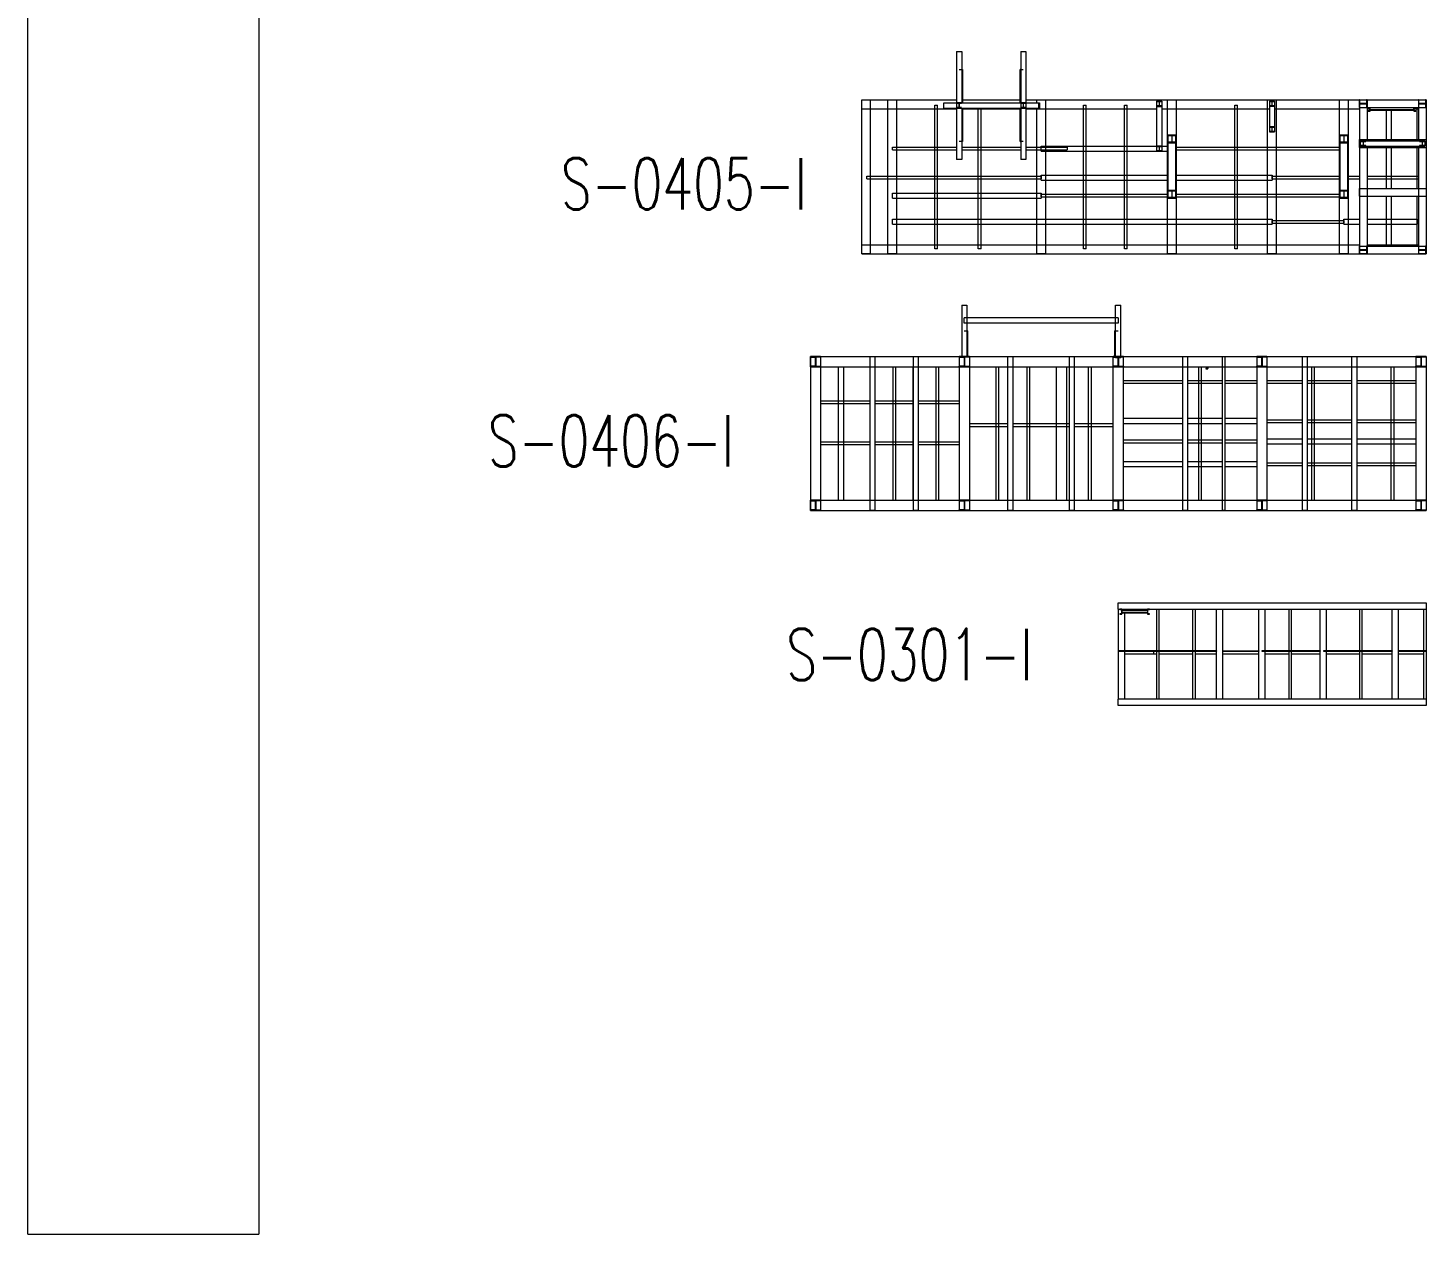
# Model space of a CAD drawing. Header units: inches. Extents: x -430764 to 256483, y 7374 to 217374.
# Drawn here: x -271845 to -244595, y 86228 to 109729 of the extents above; entities that cross this region are included whole.
import ezdxf
from ezdxf.enums import TextEntityAlignment as Align

# ---------------------------------------------------------------- set-up
doc = ezdxf.new("R2010")
doc.units = ezdxf.units.IN
doc.header["$MEASUREMENT"] = 0
doc.layers.add('CABLETRAYLAYOUT-EMBED 2_DWG$0$DwgTemplate', color=7, linetype='Continuous', lineweight=9)
doc.layers.add('Labels', color=7, linetype='Continuous', lineweight=5)
doc.styles.add('HZTXT', font='simplexs.shx', dxfattribs={"width": 0.7, "bigfont": 'hztxt.shx'})

msp = doc.modelspace()

# ---------------------------------------------------------------- linework, layer by layer
at = {"layer": 'CABLETRAYLAYOUT-EMBED 2_DWG$0$DwgTemplate', "color": 252, "linetype": 'Continuous'}
for p, q in [((-267344.8593, 127235.042), (-267344.8593, 86228.26392)), ((-271844.8593, 86228.26392), (-271844.8593, 120232.66234)), ((-253744.8593, 109269.47561), (-253744.8593, 107169.47561)), ((-253744.8593, 109269.47561), (-253644.8593, 109269.47561)), ((-253644.8593, 109269.47561), (-253644.8593, 108269.47561)), ((-252494.8593, 109269.47561), (-252394.8593, 109269.47561)), ((-252494.8593, 109269.47561), (-252494.8593, 107169.47561)), ((-252394.8593, 109269.47561), (-252394.8593, 107169.47561)), ((-253694.8593, 108919.47561), (-253631.8593, 108919.47561)), ((-253631.8593, 108923.02484), (-253644.8593, 108923.02484)), ((-253631.8593, 108919.47561), (-253631.8593, 108923.02484)), ((-253631.8593, 108919.47561), (-253631.8593, 108269.47561)), ((-252494.8593, 108922.94844), (-252507.8593, 108922.94844)), ((-252507.8593, 108922.94844), (-252507.8593, 108919.47561)), ((-252507.8593, 108919.47561), (-252444.8593, 108919.47561)), ((-252507.8593, 108269.47561), (-252507.8593, 108919.47561)), ((-255594.8593, 108328.26392), (-253744.8593, 108328.26392)), ((-255594.8593, 108153.26392), (-255594.8593, 108328.26392)), ((-255594.8593, 108328.26392), (-255419.8593, 108328.26392)), ((-255594.8593, 105328.26392), (-255594.8593, 108328.26392)), ((-255419.8593, 105328.26392), (-255419.8593, 108328.26392)), ((-255082.3593, 105328.26392), (-255082.3593, 108328.26392)), ((-255082.3593, 108328.26392), (-254907.3593, 108328.26392)), ((-254907.3593, 105328.26392), (-254907.3593, 108328.26392)), ((-254171.3593, 105428.26392), (-254171.3593, 108228.26392)), ((-254171.3593, 108228.26392), (-254118.3593, 108228.26392)), ((-254118.3593, 105428.26392), (-254118.3593, 108228.26392)), ((-253994.8593, 108169.47561), (-253994.8593, 108269.47561)), ((-253994.8593, 108269.47561), (-253744.8593, 108269.47561)), ((-253647.80724, 108269.47561), (-253744.8593, 108269.47561)), ((-253744.8593, 108269.47561), (-253744.8593, 108261.47561)), ((-253744.8593, 108261.47561), (-253697.8593, 108261.47561)), ((-253697.8593, 108261.47561), (-253697.8593, 108177.47561)), ((-253691.8593, 108261.47561), (-253647.80724, 108261.47561)), ((-253691.8593, 108177.47561), (-253691.8593, 108261.47561)), ((-253647.80724, 108269.47561), (-252494.8593, 108269.47561)), ((-253631.8593, 108328.26392), (-252507.8593, 108328.26392)), ((-252494.8593, 108269.47561), (-252494.8593, 108261.47561)), ((-252394.8593, 108269.47561), (-252494.8593, 108269.47561)), ((-252494.8593, 108261.47561), (-252447.8593, 108261.47561)), ((-252447.8593, 108261.47561), (-252447.8593, 108177.47561)), ((-252441.8593, 108261.47561), (-252394.8593, 108261.47561)), ((-252441.8593, 108177.47561), (-252441.8593, 108261.47561)), ((-252394.8593, 108328.26392), (-245894.8593, 108328.26392)), ((-252394.8593, 108261.47561), (-252394.8593, 108269.47561)), ((-252394.8593, 108269.47561), (-252144.8593, 108269.47561)), ((-252182.3593, 108269.47561), (-252182.3593, 108328.26392)), ((-252182.3593, 108328.26392), (-252007.3593, 108328.26392)), ((-252144.8593, 108269.47561), (-252144.8593, 108169.47561)), ((-252143.82313, 108269.47561), (-252144.8593, 108269.47561)), ((-252143.82313, 108269.47561), (-252128.85616, 108269.47561)), ((-252143.82313, 108222.47561), (-252143.82313, 108269.47561)), ((-252128.85616, 108222.47561), (-252143.82313, 108222.47561)), ((-252143.82313, 108216.47561), (-252128.85616, 108216.47561)), ((-252143.82313, 108169.47561), (-252143.82313, 108216.47561)), ((-252128.85616, 108269.47561), (-252128.85616, 108222.47561)), ((-252127.81999, 108269.47561), (-252128.85616, 108269.47561)), ((-252128.85616, 108216.47561), (-252128.85616, 108169.47561)), ((-252127.81999, 108169.47561), (-252127.81999, 108269.47561)), ((-252007.3593, 105328.26392), (-252007.3593, 108328.26392)), ((-251271.3593, 105428.26392), (-251271.3593, 108228.26392)), ((-251271.3593, 108228.26392), (-251218.3593, 108228.26392)), ((-251218.3593, 105428.26392), (-251218.3593, 108228.26392)), ((-250471.3593, 105428.26392), (-250471.3593, 108228.26392)), ((-250471.3593, 108228.26392), (-250418.3593, 108228.26392)), ((-250418.3593, 105428.26392), (-250418.3593, 108228.26392)), ((-249846.4213, 108306.09592), (-249846.4213, 107326.70192)), ((-249846.4213, 108306.09592), (-249743.2973, 108306.09592)), ((-249846.4213, 108306.09592), (-249846.4213, 108297.33292)), ((-249743.2973, 108306.09592), (-249846.4213, 108306.09592)), ((-249846.4213, 108297.33292), (-249798.4153, 108297.33292)), ((-249846.4213, 108209.19492), (-249846.4213, 108200.43192)), ((-249798.4153, 108209.19492), (-249846.4213, 108209.19492)), ((-249846.4213, 108200.43192), (-249743.2973, 108200.43192)), ((-249798.4153, 108297.33292), (-249798.4153, 108209.19492)), ((-249791.3033, 108297.33292), (-249743.2973, 108297.33292)), ((-249791.3033, 108209.19492), (-249791.3033, 108297.33292)), ((-249743.2973, 108209.19492), (-249791.3033, 108209.19492)), ((-249743.2973, 108306.09592), (-249743.2973, 107326.70192)), ((-249743.2973, 108297.33292), (-249743.2973, 108306.09592)), ((-249743.2973, 108200.43192), (-249743.2973, 108209.19492)), ((-249632.3593, 108328.26392), (-249457.3593, 108328.26392)), ((-249632.3593, 105328.26392), (-249632.3593, 108328.26392)), ((-249457.3593, 105328.26392), (-249457.3593, 108328.26392)), ((-248321.3593, 105428.26392), (-248321.3593, 108228.26392)), ((-248321.3593, 108228.26392), (-248268.3593, 108228.26392)), ((-248268.3593, 105428.26392), (-248268.3593, 108228.26392)), ((-247682.3593, 105328.26392), (-247682.3593, 108328.26392)), ((-247682.3593, 108328.26392), (-247507.3593, 108328.26392)), ((-247648.50421, 108303.26392), (-247548.50421, 108303.26392)), ((-247648.50421, 108303.26392), (-247648.50421, 107703.26392)), ((-247548.50421, 108303.26392), (-247648.50421, 108303.26392)), ((-247648.50421, 108303.26392), (-247648.50421, 108295.26392)), ((-247648.50421, 108295.26392), (-247601.50421, 108295.26392)), ((-247648.50421, 108211.26392), (-247648.50421, 108203.26392)), ((-247601.50421, 108211.26392), (-247648.50421, 108211.26392)), ((-247648.50421, 108203.26392), (-247548.50421, 108203.26392)), ((-247601.50421, 108295.26392), (-247601.50421, 108211.26392)), ((-247595.50421, 108295.26392), (-247548.50421, 108295.26392)), ((-247595.50421, 108211.26392), (-247595.50421, 108295.26392)), ((-247548.50421, 108211.26392), (-247595.50421, 108211.26392)), ((-247548.50421, 108303.26392), (-247548.50421, 107703.26392)), ((-247548.50421, 108295.26392), (-247548.50421, 108303.26392)), ((-247548.50421, 108203.26392), (-247548.50421, 108211.26392)), ((-247507.3593, 105328.26392), (-247507.3593, 108328.26392)), ((-246282.3593, 108328.26392), (-246107.3593, 108328.26392)), ((-246282.3593, 105328.26392), (-246282.3593, 108328.26392)), ((-246107.3593, 105328.26392), (-246107.3593, 108328.26392)), ((-245894.8593, 108328.26392), (-245894.8593, 108178.26392)), ((-245884.8593, 108328.26392), (-245894.8593, 108328.26392)), ((-245894.8593, 108178.26392), (-245894.8593, 108328.26392)), ((-245894.8593, 108328.26392), (-244594.8593, 108328.26392)), ((-245894.8593, 108328.26392), (-245744.8593, 108328.26392)), ((-245894.8593, 108328.26392), (-245894.8593, 105328.26392)), ((-245884.8593, 108256.76392), (-245884.8593, 108328.26392)), ((-245754.8593, 108256.76392), (-245884.8593, 108256.76392)), ((-245884.8593, 108249.76392), (-245754.8593, 108249.76392)), ((-245884.8593, 108178.26392), (-245884.8593, 108249.76392)), ((-245754.8593, 108328.26392), (-245754.8593, 108256.76392)), ((-245744.8593, 108328.26392), (-245754.8593, 108328.26392)), ((-245754.8593, 108249.76392), (-245754.8593, 108178.26392)), ((-245744.8593, 108178.26392), (-245744.8593, 108328.26392)), ((-245744.8593, 108328.26392), (-245744.8593, 107529.06392)), ((-244744.8593, 108328.26392), (-244744.8593, 108178.26392)), ((-244734.8593, 108328.26392), (-244744.8593, 108328.26392)), ((-244744.8593, 108328.26392), (-244744.8593, 107529.06392)), ((-244744.8593, 108328.26392), (-244594.8593, 108328.26392)), ((-244734.8593, 108256.76392), (-244734.8593, 108328.26392)), ((-244604.8593, 108256.76392), (-244734.8593, 108256.76392)), ((-244734.8593, 108249.76392), (-244604.8593, 108249.76392)), ((-244734.8593, 108178.26392), (-244734.8593, 108249.76392)), ((-244594.8593, 108328.26392), (-244604.8593, 108328.26392)), ((-244604.8593, 108328.26392), (-244604.8593, 108256.76392)), ((-244604.8593, 108249.76392), (-244604.8593, 108178.26392)), ((-244594.8593, 108178.26392), (-244594.8593, 108328.26392)), ((-244594.8593, 108328.26392), (-244594.8593, 105328.26392)), ((-244594.8593, 108328.26392), (-244594.8593, 108178.26392)), ((-255594.8593, 108153.26392), (-253744.8593, 108153.26392)), ((-253994.8593, 108169.47561), (-253744.8593, 108169.47561)), ((-253697.8593, 108177.47561), (-253744.8593, 108177.47561)), ((-253744.8593, 108177.47561), (-253744.8593, 108169.47561)), ((-253744.8593, 108169.47561), (-253647.80724, 108169.47561)), ((-253647.80724, 108177.47561), (-253691.8593, 108177.47561)), ((-253647.80724, 108169.47561), (-252494.8593, 108169.47561)), ((-253644.8593, 108169.47561), (-253644.8593, 107169.47561)), ((-253631.8593, 108169.47561), (-253631.8593, 107519.47561)), ((-253631.8593, 108153.26392), (-252507.8593, 108153.26392)), ((-253321.3593, 105428.26392), (-253321.3593, 108169.47561)), ((-253268.3593, 105428.26392), (-253268.3593, 108169.47561)), ((-252507.8593, 107519.47561), (-252507.8593, 108169.47561)), ((-252447.8593, 108177.47561), (-252494.8593, 108177.47561)), ((-252494.8593, 108177.47561), (-252494.8593, 108169.47561)), ((-252494.8593, 108169.47561), (-252394.8593, 108169.47561)), ((-252394.8593, 108177.47561), (-252441.8593, 108177.47561)), ((-252394.8593, 108169.47561), (-252394.8593, 108177.47561)), ((-252394.8593, 108169.47561), (-252144.8593, 108169.47561)), ((-252394.8593, 108153.26392), (-249846.4213, 108153.26392)), ((-252182.3593, 105328.26392), (-252182.3593, 108169.47561)), ((-252144.8593, 108169.47561), (-252143.82313, 108169.47561)), ((-252143.82313, 108169.47561), (-252128.85616, 108169.47561)), ((-252128.85616, 108169.47561), (-252127.81999, 108169.47561)), ((-249743.2973, 108153.26392), (-247648.50421, 108153.26392)), ((-247548.50421, 108153.26392), (-245894.8593, 108153.26392)), ((-245894.8593, 108178.26392), (-245884.8593, 108178.26392)), ((-245894.8593, 108178.26392), (-244594.8593, 108178.26392)), ((-245754.8593, 108178.26392), (-245744.8593, 108178.26392)), ((-245744.8593, 108153.26392), (-245702.46613, 108153.26392)), ((-245727.01905, 108114.18232), (-245727.01905, 108106.66392)), ((-245690.06205, 108114.18232), (-245727.01905, 108114.18232)), ((-245727.01905, 108106.66392), (-245686.88705, 108106.66392)), ((-245702.46613, 108138.13192), (-245702.46613, 108178.26392)), ((-245702.46613, 108138.13192), (-245695.58111, 108138.13192)), ((-245695.58111, 108138.13192), (-245695.58111, 108178.26392)), ((-245695.58111, 108138.13192), (-245690.06205, 108138.13192)), ((-245690.06205, 108178.26392), (-245690.06205, 108114.18232)), ((-245686.88705, 108106.66392), (-245686.88705, 108178.26392)), ((-245686.88705, 108138.13192), (-244832.94249, 108138.13192)), ((-245686.88705, 108127.46392), (-244832.94249, 108127.46392)), ((-245364.8593, 107553.26392), (-245364.8593, 108127.46392)), ((-245264.8593, 107553.26392), (-245264.8593, 108127.46392)), ((-244832.94249, 108178.26392), (-244832.94249, 108106.66392)), ((-244832.94249, 108106.66392), (-244792.81049, 108106.66392)), ((-244829.76749, 108114.18232), (-244829.76749, 108178.26392)), ((-244829.76749, 108153.26392), (-244744.8593, 108153.26392)), ((-244792.81049, 108114.18232), (-244829.76749, 108114.18232)), ((-244792.81049, 108106.66392), (-244792.81049, 108114.18232)), ((-244769.8593, 107553.26392), (-244769.8593, 108178.26392)), ((-244744.8593, 108178.26392), (-244734.8593, 108178.26392)), ((-244604.8593, 108178.26392), (-244594.8593, 108178.26392)), ((-249619.8593, 107643.26392), (-249469.8593, 107643.26392)), ((-249619.8593, 106413.26392), (-249619.8593, 107643.26392)), ((-249619.8593, 107643.26392), (-249619.8593, 107633.26392)), ((-249469.8593, 107643.26392), (-249619.8593, 107643.26392)), ((-249469.8593, 106413.26392), (-249469.8593, 107643.26392)), ((-249469.8593, 107633.26392), (-249469.8593, 107643.26392)), ((-247548.50421, 107803.26392), (-247648.50421, 107803.26392)), ((-247648.50421, 107803.26392), (-247648.50421, 107795.26392)), ((-247648.50421, 107795.26392), (-247601.50421, 107795.26392)), ((-247648.50421, 107711.26392), (-247648.50421, 107703.26392)), ((-247601.50421, 107711.26392), (-247648.50421, 107711.26392)), ((-247548.50421, 107703.26392), (-247648.50421, 107703.26392)), ((-247648.50421, 107703.26392), (-247548.50421, 107703.26392)), ((-247601.50421, 107795.26392), (-247601.50421, 107711.26392)), ((-247595.50421, 107711.26392), (-247595.50421, 107795.26392)), ((-247595.50421, 107795.26392), (-247548.50421, 107795.26392)), ((-247548.50421, 107711.26392), (-247595.50421, 107711.26392)), ((-247548.50421, 107795.26392), (-247548.50421, 107803.26392)), ((-247548.50421, 107703.26392), (-247548.50421, 107711.26392)), ((-246269.8593, 107643.26392), (-246269.8593, 107633.26392)), ((-246119.8593, 107643.26392), (-246269.8593, 107643.26392)), ((-246269.8593, 107643.26392), (-246119.8593, 107643.26392)), ((-246269.8593, 106413.26392), (-246269.8593, 107643.26392)), ((-246119.8593, 107633.26392), (-246119.8593, 107643.26392)), ((-246119.8593, 106413.26392), (-246119.8593, 107643.26392)), ((-254994.8593, 107351.76392), (-254994.8593, 107404.76392)), ((-254994.8593, 107404.76392), (-253744.8593, 107404.76392)), ((-253631.8593, 107519.47561), (-253694.8593, 107519.47561)), ((-253644.8593, 107515.92639), (-253631.8593, 107515.92639)), ((-253644.8593, 107404.76392), (-252494.8593, 107404.76392)), ((-253631.8593, 107515.92639), (-253631.8593, 107519.47561)), ((-252444.8593, 107519.47561), (-252507.8593, 107519.47561)), ((-252507.8593, 107519.47561), (-252507.8593, 107516.00279)), ((-252507.8593, 107516.00279), (-252494.8593, 107516.00279)), ((-252394.8593, 107404.76392), (-251591.46211, 107404.76392)), ((-252094.8593, 107328.26392), (-252094.8593, 107428.26392)), ((-252094.8593, 107428.26392), (-249846.4213, 107428.26392)), ((-251591.46211, 107404.76392), (-251591.46211, 107351.76392)), ((-249743.2973, 107426.70192), (-249843.2973, 107426.70192)), ((-249843.2973, 107426.70192), (-249843.2973, 107418.70192)), ((-249843.2973, 107418.70192), (-249796.2973, 107418.70192)), ((-249796.2973, 107418.70192), (-249796.2973, 107334.70192)), ((-249790.2973, 107334.70192), (-249790.2973, 107418.70192)), ((-249790.2973, 107418.70192), (-249743.2973, 107418.70192)), ((-249743.2973, 107428.26392), (-249619.8593, 107428.26392)), ((-249743.2973, 107418.70192), (-249743.2973, 107426.70192)), ((-249619.8593, 107633.26392), (-249548.3593, 107633.26392)), ((-249548.3593, 107503.26392), (-249619.8593, 107503.26392)), ((-249619.8593, 107503.26392), (-249619.8593, 107493.26392)), ((-249619.8593, 107493.26392), (-249469.8593, 107493.26392)), ((-249548.3593, 107633.26392), (-249548.3593, 107503.26392)), ((-249541.3593, 107633.26392), (-249469.8593, 107633.26392)), ((-249541.3593, 107503.26392), (-249541.3593, 107633.26392)), ((-249469.8593, 107503.26392), (-249541.3593, 107503.26392)), ((-249469.8593, 107493.26392), (-249469.8593, 107503.26392)), ((-249469.8593, 107404.76392), (-246269.8593, 107404.76392)), ((-246269.8593, 107633.26392), (-246198.3593, 107633.26392)), ((-246269.8593, 107503.26392), (-246269.8593, 107493.26392)), ((-246198.3593, 107503.26392), (-246269.8593, 107503.26392)), ((-246269.8593, 107493.26392), (-246119.8593, 107493.26392)), ((-246198.3593, 107633.26392), (-246198.3593, 107503.26392)), ((-246191.3593, 107503.26392), (-246191.3593, 107633.26392)), ((-246191.3593, 107633.26392), (-246119.8593, 107633.26392)), ((-246119.8593, 107503.26392), (-246191.3593, 107503.26392)), ((-246119.8593, 107493.26392), (-246119.8593, 107503.26392)), ((-245894.8593, 107403.26392), (-245894.8593, 107553.26392)), ((-245894.8593, 107553.26392), (-244594.8593, 107553.26392)), ((-245894.8593, 107403.26392), (-244594.8593, 107403.26392)), ((-245869.8593, 107429.06392), (-245869.8593, 107529.06392)), ((-245869.8593, 107529.06392), (-244619.8593, 107529.06392)), ((-245769.8593, 107528.26392), (-245869.8593, 107528.26392)), ((-245869.8593, 107528.26392), (-245869.8593, 107520.26392)), ((-245869.8593, 107520.26392), (-245822.8593, 107520.26392)), ((-245869.8593, 107436.26392), (-245869.8593, 107428.26392)), ((-245822.8593, 107436.26392), (-245869.8593, 107436.26392)), ((-245869.8593, 107429.06392), (-244619.8593, 107429.06392)), ((-245869.8593, 107428.26392), (-245769.8593, 107428.26392)), ((-245822.8593, 107520.26392), (-245822.8593, 107436.26392)), ((-245816.8593, 107436.26392), (-245816.8593, 107520.26392)), ((-245816.8593, 107520.26392), (-245769.8593, 107520.26392)), ((-245769.8593, 107436.26392), (-245816.8593, 107436.26392)), ((-245769.8593, 107520.26392), (-245769.8593, 107528.26392)), ((-245769.8593, 107428.26392), (-245769.8593, 107436.26392)), ((-245744.8593, 107429.06392), (-245744.8593, 105328.26392)), ((-245364.8593, 106603.26381), (-245364.8593, 107403.26392)), ((-245264.8593, 106603.26381), (-245264.8593, 107403.26392)), ((-244769.8593, 106603.26381), (-244769.8593, 107403.26392)), ((-244744.8593, 107429.06392), (-244744.8593, 105328.26392)), ((-244619.8593, 107528.26392), (-244719.8593, 107528.26392)), ((-244719.8593, 107528.26392), (-244719.8593, 107520.26392)), ((-244719.8593, 107520.26392), (-244672.8593, 107520.26392)), ((-244672.8593, 107436.26392), (-244719.8593, 107436.26392)), ((-244719.8593, 107436.26392), (-244719.8593, 107428.26392)), ((-244719.8593, 107428.26392), (-244619.8593, 107428.26392)), ((-244672.8593, 107520.26392), (-244672.8593, 107436.26392)), ((-244666.8593, 107436.26392), (-244666.8593, 107520.26392)), ((-244666.8593, 107520.26392), (-244619.8593, 107520.26392)), ((-244619.8593, 107436.26392), (-244666.8593, 107436.26392)), ((-244619.8593, 107529.06392), (-244619.8593, 107429.06392)), ((-244619.8593, 107520.26392), (-244619.8593, 107528.26392)), ((-244619.8593, 107428.26392), (-244619.8593, 107436.26392)), ((-244594.8593, 107553.26392), (-244594.8593, 107403.26392)), ((-254994.8593, 107351.76392), (-253744.8593, 107351.76392)), ((-253644.8593, 107169.47561), (-253744.8593, 107169.47561)), ((-253644.8593, 107351.76392), (-252494.8593, 107351.76392)), ((-252394.8593, 107169.47561), (-252494.8593, 107169.47561)), ((-252394.8593, 107351.76392), (-251591.46211, 107351.76392)), ((-252094.8593, 107328.26392), (-249846.4213, 107328.26392)), ((-249743.2973, 107326.70192), (-249846.4213, 107326.70192)), ((-249796.2973, 107334.70192), (-249843.2973, 107334.70192)), ((-249843.2973, 107334.70192), (-249843.2973, 107326.70192)), ((-249843.2973, 107326.70192), (-249743.2973, 107326.70192)), ((-249743.2973, 107334.70192), (-249790.2973, 107334.70192)), ((-249743.2973, 107326.70192), (-249743.2973, 107334.70192)), ((-249743.2973, 107328.26392), (-249619.8593, 107328.26392)), ((-249469.8593, 107351.76392), (-246269.8593, 107351.76392)), ((-255494.8593, 106786.76392), (-255494.8593, 106839.76392)), ((-255494.8593, 106839.76392), (-252094.8593, 106839.76392)), ((-252094.8593, 106763.26392), (-252094.8593, 106863.26392)), ((-252094.8593, 106863.26392), (-249619.8593, 106863.26392)), ((-252094.8593, 106839.76392), (-252094.8593, 106786.76392)), ((-249469.8593, 106863.26392), (-247594.8593, 106863.26392)), ((-247594.8593, 106863.26392), (-247594.8593, 106763.26392)), ((-247594.8593, 106839.76392), (-246269.8593, 106839.76392)), ((-247594.8593, 106786.76392), (-247594.8593, 106839.76392)), ((-246119.8593, 106839.76392), (-245894.8593, 106839.76392)), ((-245744.8593, 106839.76392), (-244744.8593, 106839.76392)), ((-255494.8593, 106786.76392), (-252094.8593, 106786.76392)), ((-252094.8593, 106763.26392), (-249619.8593, 106763.26392)), ((-249619.8593, 106563.26392), (-249619.8593, 106553.26392)), ((-249469.8593, 106563.26392), (-249619.8593, 106563.26392)), ((-249619.8593, 106553.26392), (-249548.3593, 106553.26392)), ((-249548.3593, 106553.26392), (-249548.3593, 106423.26392)), ((-249541.3593, 106553.26392), (-249469.8593, 106553.26392)), ((-249541.3593, 106423.26392), (-249541.3593, 106553.26392)), ((-249469.8593, 106763.26392), (-247594.8593, 106763.26392)), ((-249469.8593, 106553.26392), (-249469.8593, 106563.26392)), ((-247594.8593, 106786.76392), (-246269.8593, 106786.76392)), ((-246269.8593, 106563.26392), (-246269.8593, 106553.26392)), ((-246119.8593, 106563.26392), (-246269.8593, 106563.26392)), ((-246269.8593, 106553.26392), (-246198.3593, 106553.26392)), ((-246198.3593, 106553.26392), (-246198.3593, 106423.26392)), ((-246191.3593, 106553.26392), (-246119.8593, 106553.26392)), ((-246191.3593, 106423.26392), (-246191.3593, 106553.26392)), ((-246119.8593, 106786.76392), (-245894.8593, 106786.76392)), ((-246119.8593, 106553.26392), (-246119.8593, 106563.26392)), ((-245894.8593, 106453.26381), (-245894.8593, 106603.26381)), ((-245894.8593, 106603.26381), (-244594.8593, 106603.26381)), ((-245744.8593, 106786.76392), (-244744.8593, 106786.76392)), ((-244594.8593, 106603.26381), (-244594.8593, 106453.26381)), ((-254994.8593, 106513.26392), (-252094.8593, 106513.26392)), ((-254994.8593, 106413.26392), (-254994.8593, 106513.26392)), ((-254994.8593, 106413.26392), (-252094.8593, 106413.26392)), ((-252094.8593, 106513.26392), (-252094.8593, 106413.26392)), ((-252094.8593, 106489.76392), (-249619.8593, 106489.76392)), ((-252094.8593, 106436.76392), (-252094.8593, 106489.76392)), ((-252094.8593, 106436.76392), (-249619.8593, 106436.76392)), ((-249619.8593, 106423.26392), (-249619.8593, 106413.26392)), ((-249548.3593, 106423.26392), (-249619.8593, 106423.26392)), ((-249619.8593, 106413.26392), (-249469.8593, 106413.26392)), ((-249469.8593, 106413.26392), (-249619.8593, 106413.26392)), ((-249469.8593, 106423.26392), (-249541.3593, 106423.26392)), ((-249469.8593, 106489.76392), (-246269.8593, 106489.76392)), ((-249469.8593, 106436.76392), (-246269.8593, 106436.76392)), ((-249469.8593, 106413.26392), (-249469.8593, 106423.26392)), ((-246269.8593, 106423.26392), (-246269.8593, 106413.26392)), ((-246198.3593, 106423.26392), (-246269.8593, 106423.26392)), ((-246269.8593, 106413.26392), (-246119.8593, 106413.26392)), ((-246119.8593, 106413.26392), (-246269.8593, 106413.26392)), ((-246119.8593, 106423.26392), (-246191.3593, 106423.26392)), ((-246119.8593, 106413.26392), (-246119.8593, 106423.26392)), ((-245894.8593, 106453.26381), (-244594.8593, 106453.26381)), ((-245364.8593, 105478.26392), (-245364.8593, 106453.26381)), ((-245264.8593, 105478.26392), (-245264.8593, 106453.26381)), ((-244769.8593, 105478.26392), (-244769.8593, 106453.26381)), ((-254994.8593, 105903.26392), (-254994.8593, 106003.26392)), ((-254994.8593, 106003.26392), (-247594.8593, 106003.26392)), ((-247594.8593, 106003.26392), (-247594.8593, 105903.26392)), ((-246194.8593, 106003.26392), (-245894.8593, 106003.26392)), ((-246194.8593, 105903.26392), (-246194.8593, 106003.26392)), ((-245744.8593, 106003.26392), (-244769.8593, 106003.26392)), ((-244769.8593, 106003.26392), (-244769.8593, 105903.26392)), ((-254994.8593, 105903.26392), (-247594.8593, 105903.26392)), ((-247594.8593, 105926.76392), (-247594.8593, 105979.76392)), ((-247594.8593, 105979.76392), (-246194.8593, 105979.76392)), ((-247594.8593, 105926.76392), (-246194.8593, 105926.76392)), ((-246194.8593, 105979.76392), (-246194.8593, 105926.76392)), ((-246194.8593, 105903.26392), (-245894.8593, 105903.26392)), ((-245744.8593, 105903.26392), (-244769.8593, 105903.26392)), ((-255594.8593, 105328.26392), (-255594.8593, 105503.26392)), ((-255594.8593, 105503.26392), (-245894.8593, 105503.26392)), ((-245884.8593, 105478.26392), (-245894.8593, 105478.26392)), ((-245894.8593, 105478.26392), (-245894.8593, 105328.26392)), ((-245894.8593, 105478.26392), (-244594.8593, 105478.26392)), ((-245894.8593, 105328.26392), (-245894.8593, 105478.26392)), ((-245884.8593, 105406.76392), (-245884.8593, 105478.26392)), ((-245744.8593, 105478.26392), (-245754.8593, 105478.26392)), ((-245754.8593, 105478.26392), (-245754.8593, 105406.76392)), ((-245744.8593, 105503.26392), (-244744.8593, 105503.26392)), ((-245744.8593, 105328.26392), (-245744.8593, 105478.26392)), ((-244734.8593, 105478.26392), (-244744.8593, 105478.26392)), ((-244744.8593, 105478.26392), (-244744.8593, 105328.26392)), ((-244734.8593, 105406.76392), (-244734.8593, 105478.26392)), ((-244594.8593, 105478.26392), (-244604.8593, 105478.26392)), ((-244604.8593, 105478.26392), (-244604.8593, 105406.76392)), ((-244594.8593, 105328.26392), (-244594.8593, 105478.26392)), ((-244594.8593, 105478.26392), (-244594.8593, 105328.26392)), ((-255594.8593, 105328.26392), (-245894.8593, 105328.26392)), ((-255419.8593, 105328.26392), (-255594.8593, 105328.26392)), ((-254907.3593, 105328.26392), (-255082.3593, 105328.26392)), ((-254118.3593, 105428.26392), (-254171.3593, 105428.26392)), ((-253268.3593, 105428.26392), (-253321.3593, 105428.26392)), ((-252007.3593, 105328.26392), (-252182.3593, 105328.26392)), ((-251218.3593, 105428.26392), (-251271.3593, 105428.26392)), ((-250418.3593, 105428.26392), (-250471.3593, 105428.26392)), ((-249457.3593, 105328.26392), (-249632.3593, 105328.26392)), ((-248268.3593, 105428.26392), (-248321.3593, 105428.26392)), ((-247507.3593, 105328.26392), (-247682.3593, 105328.26392)), ((-246107.3593, 105328.26392), (-246282.3593, 105328.26392)), ((-245894.8593, 105328.26392), (-245884.8593, 105328.26392)), ((-245894.8593, 105328.26392), (-244594.8593, 105328.26392)), ((-245744.8593, 105328.26392), (-245894.8593, 105328.26392)), ((-245754.8593, 105406.76392), (-245884.8593, 105406.76392)), ((-245884.8593, 105328.26392), (-245884.8593, 105399.76392)), ((-245884.8593, 105399.76392), (-245754.8593, 105399.76392)), ((-245754.8593, 105399.76392), (-245754.8593, 105328.26392)), ((-245754.8593, 105328.26392), (-245744.8593, 105328.26392)), ((-244744.8593, 105328.26392), (-244734.8593, 105328.26392)), ((-244594.8593, 105328.26392), (-244744.8593, 105328.26392)), ((-244604.8593, 105406.76392), (-244734.8593, 105406.76392)), ((-244734.8593, 105328.26392), (-244734.8593, 105399.76392)), ((-244734.8593, 105399.76392), (-244604.8593, 105399.76392)), ((-244604.8593, 105399.76392), (-244604.8593, 105328.26392)), ((-244604.8593, 105328.26392), (-244594.8593, 105328.26392)), ((-253644.8679, 104328.26392), (-253544.8679, 104328.26392)), ((-253644.8679, 104328.26392), (-253644.8679, 103327.19434)), ((-253544.8679, 104328.26392), (-253544.8679, 103327.19434)), ((-250644.8593, 103301.99518), (-250644.8507, 104328.26434)), ((-250644.8507, 104328.26434), (-250544.8507, 104328.2635)), ((-250544.8593, 103301.99434), (-250544.8507, 104328.2635)), ((-250594.85321, 104078.26392), (-253594.8679, 104078.26392)), ((-253594.8679, 103978.26392), (-253594.8679, 104078.26392)), ((-250594.85321, 103978.26392), (-253594.8679, 103978.26392)), ((-253594.8679, 103828.26392), (-253531.8679, 103828.265)), ((-253531.86797, 103832.22812), (-253544.8679, 103832.2279)), ((-253531.8679, 103828.265), (-253531.86797, 103832.22812)), ((-253531.8679, 103828.265), (-253531.8593, 103328.265)), ((-250657.8593, 103328.26448), (-250657.85489, 103828.26448)), ((-250657.85485, 103832.2276), (-250657.85489, 103828.26448)), ((-250657.85489, 103828.26448), (-250594.85489, 103828.26392)), ((-250644.85486, 103832.22748), (-250657.85485, 103832.2276)), ((-250594.85321, 104078.26392), (-250594.85321, 103978.26392)), ((-256594.8593, 103328.26392), (-256594.8593, 100328.26392)), ((-256594.8593, 103328.26392), (-256394.8593, 103328.26392)), ((-256594.8593, 103128.26392), (-256594.8593, 103328.26392)), ((-256594.8593, 103328.26392), (-244594.8593, 103328.26392)), ((-256594.8593, 103328.26392), (-256594.8593, 103316.26392)), ((-256394.8593, 103328.26392), (-256594.8593, 103328.26392)), ((-256594.8593, 103316.26392), (-256498.8593, 103316.26392)), ((-256498.8593, 103316.26392), (-256498.8593, 103140.26392)), ((-256394.8593, 103316.26392), (-256490.8593, 103316.26392)), ((-256490.8593, 103316.26392), (-256490.8593, 103140.26392)), ((-256394.8593, 103328.26392), (-256394.8593, 100328.26392)), ((-256394.8593, 103316.26392), (-256394.8593, 103328.26392)), ((-255429.8593, 103328.26392), (-255329.8593, 103328.26392)), ((-255429.8593, 100328.26392), (-255429.8593, 103328.26392)), ((-255329.8593, 100328.26392), (-255329.8593, 103328.26392)), ((-254584.8593, 103328.26392), (-254484.8593, 103328.26392)), ((-254584.8593, 100328.26392), (-254584.8593, 103328.26392)), ((-254484.8593, 100328.26392), (-254484.8593, 103328.26392)), ((-253694.8593, 103328.26392), (-253694.8593, 103316.26392)), ((-253494.8593, 103328.26392), (-253694.8593, 103328.26392)), ((-253694.8593, 103328.26392), (-253694.8593, 100328.26392)), ((-253694.8593, 103328.26392), (-253494.8593, 103328.26392)), ((-253694.8593, 103316.26392), (-253598.8593, 103316.26392)), ((-253544.8679, 103327.19434), (-253644.8679, 103327.19434)), ((-253598.8593, 103316.26392), (-253598.8593, 103140.26392)), ((-253494.8593, 103316.26392), (-253590.8593, 103316.26392)), ((-253590.8593, 103316.26392), (-253590.8593, 103140.26392)), ((-253531.8593, 103328.265), (-253544.8679, 103328.26478)), ((-253494.8593, 103316.26392), (-253494.8593, 103328.26392)), ((-253494.8593, 103328.26392), (-253494.8593, 100328.26392)), ((-252744.8593, 103328.26392), (-252644.8593, 103328.26392)), ((-252744.8593, 100328.26392), (-252744.8593, 103328.26392)), ((-252644.8593, 100328.26392), (-252644.8593, 103328.26392)), ((-251544.8593, 103328.26392), (-251444.8593, 103328.26392)), ((-251544.8593, 100328.26392), (-251544.8593, 103328.26392)), ((-251444.8593, 100328.26392), (-251444.8593, 103328.26392)), ((-250494.8593, 103328.26392), (-250694.8593, 103328.26392)), ((-250694.8593, 103328.26392), (-250694.8593, 103316.26392)), ((-250694.8593, 100328.26392), (-250694.8593, 103328.26392)), ((-250694.8593, 103328.26392), (-250494.8593, 103328.26392)), ((-250694.8593, 103316.26392), (-250598.8593, 103316.26392)), ((-250544.8593, 103301.99434), (-250644.8593, 103301.99518)), ((-250598.8593, 103316.26392), (-250598.8593, 103140.26392)), ((-250494.8593, 103316.26392), (-250590.8593, 103316.26392)), ((-250590.8593, 103316.26392), (-250590.8593, 103140.26392)), ((-250494.8593, 103316.26392), (-250494.8593, 103328.26392)), ((-250494.8593, 100328.26392), (-250494.8593, 103328.26392)), ((-249344.8593, 103328.26392), (-249344.8593, 100328.26392)), ((-249344.8593, 103328.26392), (-249244.8593, 103328.26392)), ((-249244.8593, 103328.26392), (-249244.8593, 100328.26392)), ((-248571.3593, 103328.26392), (-248571.3593, 100328.26392)), ((-248571.3593, 103328.26392), (-248518.3593, 103328.26392)), ((-248518.3593, 103328.26392), (-248518.3593, 100328.26392)), ((-247894.8593, 103328.26392), (-247694.8593, 103328.26392)), ((-247894.8593, 103328.26392), (-247894.8593, 100328.26392)), ((-247694.8593, 103328.26392), (-247894.8593, 103328.26392)), ((-247894.8593, 103328.26392), (-247894.8593, 103316.26392)), ((-247894.8593, 103316.26392), (-247798.8593, 103316.26392)), ((-247798.8593, 103316.26392), (-247798.8593, 103140.26392)), ((-247790.8593, 103316.26392), (-247790.8593, 103140.26392)), ((-247694.8593, 103316.26392), (-247790.8593, 103316.26392)), ((-247694.8593, 103328.26392), (-247694.8593, 100328.26392)), ((-247694.8593, 103316.26392), (-247694.8593, 103328.26392)), ((-247004.8593, 100328.26392), (-247004.8593, 103328.26392)), ((-247004.8593, 103328.26392), (-246904.8593, 103328.26392)), ((-246904.8593, 100328.26392), (-246904.8593, 103328.26392)), ((-246044.8593, 103328.26392), (-246044.8593, 100328.26392)), ((-246044.8593, 103328.26392), (-245944.8593, 103328.26392)), ((-245944.8593, 103328.26392), (-245944.8593, 100328.26392)), ((-244794.8593, 103328.26392), (-244794.8593, 100328.26392)), ((-244794.8593, 103328.26392), (-244594.8593, 103328.26392)), ((-244594.8593, 103328.26392), (-244794.8593, 103328.26392)), ((-244794.8593, 103328.26392), (-244794.8593, 103316.26392)), ((-244794.8593, 103316.26392), (-244698.8593, 103316.26392)), ((-244698.8593, 103316.26392), (-244698.8593, 103140.26392)), ((-244690.8593, 103316.26392), (-244690.8593, 103140.26392)), ((-244594.8593, 103316.26392), (-244690.8593, 103316.26392)), ((-244594.8593, 103328.26392), (-244594.8593, 103128.26392)), ((-244594.8593, 103328.26392), (-244594.8593, 100328.26392)), ((-244594.8593, 103316.26392), (-244594.8593, 103328.26392)), ((-256594.8593, 103128.26392), (-256594.8593, 103140.26392)), ((-256498.8593, 103140.26392), (-256594.8593, 103140.26392)), ((-256594.8593, 103128.26392), (-244594.8593, 103128.26392)), ((-256394.8593, 103128.26392), (-256594.8593, 103128.26392)), ((-256490.8593, 103140.26392), (-256394.8593, 103140.26392)), ((-256394.8593, 103140.26392), (-256394.8593, 103128.26392)), ((-256044.8593, 100528.26392), (-256044.8593, 103128.26392)), ((-255944.8593, 100528.26392), (-255944.8593, 103128.26392)), ((-254981.3593, 100528.26392), (-254981.3593, 103128.26392)), ((-254928.3593, 100528.26392), (-254928.3593, 103128.26392)), ((-254589.8593, 100528.26392), (-254589.8593, 103128.26392)), ((-254141.3593, 100528.26392), (-254141.3593, 103128.26392)), ((-254088.3593, 100528.26392), (-254088.3593, 103128.26392)), ((-253694.8593, 103128.26392), (-253694.8593, 103140.26392)), ((-253598.8593, 103140.26392), (-253694.8593, 103140.26392)), ((-253494.8593, 103128.26392), (-253694.8593, 103128.26392)), ((-253590.8593, 103140.26392), (-253494.8593, 103140.26392)), ((-253494.8593, 103140.26392), (-253494.8593, 103128.26392)), ((-252971.3593, 100528.26392), (-252971.3593, 103128.26392)), ((-252918.3593, 100528.26392), (-252918.3593, 103128.26392)), ((-252371.3593, 100528.26392), (-252371.3593, 103128.26392)), ((-252318.3593, 100528.26392), (-252318.3593, 103128.26392)), ((-251794.8593, 100528.26392), (-251794.8593, 103128.26392)), ((-251594.8593, 100528.26392), (-251594.8593, 103128.26392)), ((-251171.3593, 100528.26392), (-251171.3593, 103128.26392)), ((-251118.3593, 100528.26392), (-251118.3593, 103128.26392)), ((-250598.8593, 103140.26392), (-250694.8593, 103140.26392)), ((-250694.8593, 103128.26392), (-250694.8593, 103140.26392)), ((-250494.8593, 103128.26392), (-250694.8593, 103128.26392)), ((-250590.8593, 103140.26392), (-250494.8593, 103140.26392)), ((-250494.8593, 103140.26392), (-250494.8593, 103128.26392)), ((-249021.3593, 100528.26392), (-249021.3593, 103128.26392)), ((-248968.3593, 100528.26392), (-248968.3593, 103128.26392)), ((-248850.37418, 103095.19913), (-248887.33118, 103095.19913)), ((-248887.33118, 103095.19913), (-248887.33118, 103087.68073)), ((-248887.33118, 103087.68073), (-248847.19918, 103087.68073)), ((-248850.37418, 103128.26392), (-248850.37418, 103095.19913)), ((-248847.19918, 103087.68073), (-248847.19918, 103128.26392)), ((-248847.19918, 103127.81273), (-248571.3593, 103127.81273)), ((-248518.3593, 103127.81273), (-247902.27295, 103127.81273)), ((-247902.27295, 103128.26392), (-247902.27295, 103127.81273)), ((-247894.8593, 103128.26392), (-247894.8593, 103140.26392)), ((-247798.8593, 103140.26392), (-247894.8593, 103140.26392)), ((-247694.8593, 103128.26392), (-247894.8593, 103128.26392)), ((-247790.8593, 103140.26392), (-247694.8593, 103140.26392)), ((-247694.8593, 103140.26392), (-247694.8593, 103128.26392)), ((-246821.3593, 100528.26392), (-246821.3593, 103128.26392)), ((-246768.3593, 100528.26392), (-246768.3593, 103128.26392)), ((-245271.3593, 100528.26392), (-245271.3593, 103128.26392)), ((-245218.3593, 100528.26392), (-245218.3593, 103128.26392)), ((-244698.8593, 103140.26392), (-244794.8593, 103140.26392)), ((-244794.8593, 103128.26392), (-244794.8593, 103140.26392)), ((-244594.8593, 103128.26392), (-244794.8593, 103128.26392)), ((-244690.8593, 103140.26392), (-244594.8593, 103140.26392)), ((-244594.8593, 103140.26392), (-244594.8593, 103128.26392)), ((-249344.8593, 102854.76392), (-250494.8593, 102854.76392)), ((-249344.8593, 102801.76392), (-250494.8593, 102801.76392)), ((-248571.3593, 102854.76392), (-249244.8593, 102854.76392)), ((-248571.3593, 102801.76392), (-249244.8593, 102801.76392)), ((-247894.8593, 102854.76392), (-248518.3593, 102854.76392)), ((-247894.8593, 102801.76392), (-248518.3593, 102801.76392)), ((-247004.8593, 102854.76392), (-247694.8593, 102854.76392)), ((-247004.8593, 102801.76392), (-247694.8593, 102801.76392)), ((-246044.8593, 102854.76392), (-246904.8593, 102854.76392)), ((-246044.8593, 102801.76392), (-246904.8593, 102801.76392)), ((-244794.8593, 102854.76392), (-245944.8593, 102854.76392)), ((-244794.8593, 102801.76392), (-245944.8593, 102801.76392)), ((-256394.8593, 102464.76392), (-255429.8593, 102464.76392)), ((-255329.8593, 102464.76392), (-254584.8593, 102464.76392)), ((-254484.8593, 102464.76392), (-253694.8593, 102464.76392)), ((-256394.8593, 102411.76392), (-255429.8593, 102411.76392)), ((-255329.8593, 102411.76392), (-254584.8593, 102411.76392)), ((-254484.8593, 102411.76392), (-253694.8593, 102411.76392)), ((-253494.8593, 102019.76392), (-252744.8593, 102019.76392)), ((-253494.8593, 101966.76392), (-252744.8593, 101966.76392)), ((-252644.8593, 102019.76392), (-251544.8593, 102019.76392)), ((-252644.8593, 101966.76392), (-251544.8593, 101966.76392)), ((-251444.8593, 102019.76392), (-250694.8593, 102019.76392)), ((-251444.8593, 101966.76392), (-250694.8593, 101966.76392)), ((-249344.8593, 102118.26392), (-250494.8593, 102118.26392)), ((-249344.8593, 102018.26392), (-250494.8593, 102018.26392)), ((-248571.3593, 102118.26392), (-249244.8593, 102118.26392)), ((-248571.3593, 102018.26392), (-249244.8593, 102018.26392)), ((-247894.8593, 102118.26392), (-248518.3593, 102118.26392)), ((-247894.8593, 102018.26392), (-248518.3593, 102018.26392)), ((-247694.8593, 102094.76392), (-247004.8593, 102094.76392)), ((-247694.8593, 102041.76392), (-247004.8593, 102041.76392)), ((-246904.8593, 102094.76392), (-246044.8593, 102094.76392)), ((-246904.8593, 102041.76392), (-246044.8593, 102041.76392)), ((-245944.8593, 102094.76392), (-244794.8593, 102094.76392)), ((-245944.8593, 102041.76392), (-244794.8593, 102041.76392)), ((-256394.8593, 101664.76392), (-255429.8593, 101664.76392)), ((-255329.8593, 101664.76392), (-254584.8593, 101664.76392)), ((-254484.8593, 101664.76392), (-253694.8593, 101664.76392)), ((-249344.8593, 101694.76392), (-250494.8593, 101694.76392)), ((-248571.3593, 101694.76392), (-249244.8593, 101694.76392)), ((-247894.8593, 101694.76392), (-248518.3593, 101694.76392)), ((-247004.8593, 101718.26392), (-247694.8593, 101718.26392)), ((-246044.8593, 101718.26392), (-246904.8593, 101718.26392)), ((-244794.8593, 101718.26392), (-245944.8593, 101718.26392)), ((-256394.8593, 101611.76392), (-255429.8593, 101611.76392)), ((-255329.8593, 101611.76392), (-254584.8593, 101611.76392)), ((-254484.8593, 101611.76392), (-253694.8593, 101611.76392)), ((-249344.8593, 101641.76392), (-250494.8593, 101641.76392)), ((-248571.3593, 101641.76392), (-249244.8593, 101641.76392)), ((-247894.8593, 101641.76392), (-248518.3593, 101641.76392)), ((-247004.8593, 101618.26392), (-247694.8593, 101618.26392)), ((-246044.8593, 101618.26392), (-246904.8593, 101618.26392)), ((-244794.8593, 101618.26392), (-245944.8593, 101618.26392)), ((-249344.8593, 101278.26392), (-250494.8593, 101278.26392)), ((-249344.8593, 101178.26392), (-250494.8593, 101178.26392)), ((-248571.3593, 101278.26392), (-249244.8593, 101278.26392)), ((-248571.3593, 101178.26392), (-249244.8593, 101178.26392)), ((-247894.8593, 101278.26392), (-248518.3593, 101278.26392)), ((-247894.8593, 101178.26392), (-248518.3593, 101178.26392)), ((-247694.8593, 101254.76392), (-247004.8593, 101254.76392)), ((-247694.8593, 101201.76392), (-247004.8593, 101201.76392)), ((-246904.8593, 101254.76392), (-246044.8593, 101254.76392)), ((-246904.8593, 101201.76392), (-246044.8593, 101201.76392)), ((-245944.8593, 101254.76392), (-244794.8593, 101254.76392)), ((-245944.8593, 101201.76392), (-244794.8593, 101201.76392)), ((-256594.8593, 100528.26392), (-244594.8593, 100528.26392)), ((-256594.8593, 100328.26392), (-256594.8593, 100528.26392)), ((-256594.8593, 100528.26392), (-256594.8593, 100516.26392)), ((-256394.8593, 100528.26392), (-256594.8593, 100528.26392)), ((-256594.8593, 100516.26392), (-256498.8593, 100516.26392)), ((-256498.8593, 100340.26392), (-256594.8593, 100340.26392)), ((-256594.8593, 100328.26392), (-256594.8593, 100340.26392)), ((-256394.8593, 100328.26392), (-256594.8593, 100328.26392)), ((-256594.8593, 100328.26392), (-244594.8593, 100328.26392)), ((-256394.8593, 100328.26392), (-256594.8593, 100328.26392)), ((-256498.8593, 100516.26392), (-256498.8593, 100340.26392)), ((-256490.8593, 100516.26392), (-256490.8593, 100340.26392)), ((-256394.8593, 100516.26392), (-256490.8593, 100516.26392)), ((-256490.8593, 100340.26392), (-256394.8593, 100340.26392)), ((-256394.8593, 100516.26392), (-256394.8593, 100528.26392)), ((-256394.8593, 100340.26392), (-256394.8593, 100328.26392)), ((-255329.8593, 100328.26392), (-255429.8593, 100328.26392)), ((-254484.8593, 100328.26392), (-254584.8593, 100328.26392)), ((-253494.8593, 100528.26392), (-253694.8593, 100528.26392)), ((-253694.8593, 100528.26392), (-253694.8593, 100516.26392)), ((-253694.8593, 100516.26392), (-253598.8593, 100516.26392)), ((-253694.8593, 100328.26392), (-253694.8593, 100340.26392)), ((-253598.8593, 100340.26392), (-253694.8593, 100340.26392)), ((-253494.8593, 100328.26392), (-253694.8593, 100328.26392)), ((-253494.8593, 100328.26392), (-253694.8593, 100328.26392)), ((-253598.8593, 100516.26392), (-253598.8593, 100340.26392)), ((-253590.8593, 100516.26392), (-253590.8593, 100340.26392)), ((-253494.8593, 100516.26392), (-253590.8593, 100516.26392)), ((-253590.8593, 100340.26392), (-253494.8593, 100340.26392)), ((-253494.8593, 100516.26392), (-253494.8593, 100528.26392)), ((-253494.8593, 100340.26392), (-253494.8593, 100328.26392)), ((-252644.8593, 100328.26392), (-252744.8593, 100328.26392)), ((-251444.8593, 100328.26392), (-251544.8593, 100328.26392)), ((-250694.8593, 100528.26392), (-250694.8593, 100516.26392)), ((-250494.8593, 100528.26392), (-250694.8593, 100528.26392)), ((-250694.8593, 100516.26392), (-250598.8593, 100516.26392)), ((-250694.8593, 100328.26392), (-250694.8593, 100340.26392)), ((-250598.8593, 100340.26392), (-250694.8593, 100340.26392)), ((-250494.8593, 100328.26392), (-250694.8593, 100328.26392)), ((-250494.8593, 100328.26392), (-250694.8593, 100328.26392)), ((-250598.8593, 100516.26392), (-250598.8593, 100340.26392)), ((-250590.8593, 100516.26392), (-250590.8593, 100340.26392)), ((-250494.8593, 100516.26392), (-250590.8593, 100516.26392)), ((-250590.8593, 100340.26392), (-250494.8593, 100340.26392)), ((-250494.8593, 100516.26392), (-250494.8593, 100528.26392)), ((-250494.8593, 100340.26392), (-250494.8593, 100328.26392)), ((-249244.8593, 100328.26392), (-249344.8593, 100328.26392)), ((-248518.3593, 100328.26392), (-248571.3593, 100328.26392)), ((-247894.8593, 100528.26392), (-247894.8593, 100516.26392)), ((-247694.8593, 100528.26392), (-247894.8593, 100528.26392)), ((-247894.8593, 100516.26392), (-247798.8593, 100516.26392)), ((-247798.8593, 100340.26392), (-247894.8593, 100340.26392)), ((-247894.8593, 100328.26392), (-247894.8593, 100340.26392)), ((-247694.8593, 100328.26392), (-247894.8593, 100328.26392)), ((-247694.8593, 100328.26392), (-247894.8593, 100328.26392)), ((-247798.8593, 100516.26392), (-247798.8593, 100340.26392)), ((-247694.8593, 100516.26392), (-247790.8593, 100516.26392)), ((-247790.8593, 100516.26392), (-247790.8593, 100340.26392)), ((-247790.8593, 100340.26392), (-247694.8593, 100340.26392)), ((-247694.8593, 100516.26392), (-247694.8593, 100528.26392)), ((-247694.8593, 100340.26392), (-247694.8593, 100328.26392)), ((-246904.8593, 100328.26392), (-247004.8593, 100328.26392)), ((-245944.8593, 100328.26392), (-246044.8593, 100328.26392)), ((-244794.8593, 100528.26392), (-244794.8593, 100516.26392)), ((-244594.8593, 100528.26392), (-244794.8593, 100528.26392)), ((-244794.8593, 100516.26392), (-244698.8593, 100516.26392)), ((-244794.8593, 100328.26392), (-244794.8593, 100340.26392)), ((-244698.8593, 100340.26392), (-244794.8593, 100340.26392)), ((-244594.8593, 100328.26392), (-244794.8593, 100328.26392)), ((-244594.8593, 100328.26392), (-244794.8593, 100328.26392)), ((-244698.8593, 100516.26392), (-244698.8593, 100340.26392)), ((-244594.8593, 100516.26392), (-244690.8593, 100516.26392)), ((-244690.8593, 100516.26392), (-244690.8593, 100340.26392)), ((-244690.8593, 100340.26392), (-244594.8593, 100340.26392)), ((-244594.8593, 100528.26392), (-244594.8593, 100328.26392)), ((-244594.8593, 100516.26392), (-244594.8593, 100528.26392)), ((-244594.8593, 100340.26392), (-244594.8593, 100328.26392)), ((-250594.8593, 98404.26392), (-250594.8593, 98528.26392)), ((-250594.8593, 98528.26392), (-244594.8593, 98528.26392)), ((-250594.8593, 98404.26392), (-250594.8593, 96652.26392)), ((-250594.8593, 98404.26392), (-250561.94206, 98404.26392)), ((-250594.8593, 98404.26392), (-250561.94206, 98404.26392)), ((-250561.94206, 98405.41091), (-250561.94206, 98397.89251)), ((-250521.81006, 98405.41091), (-250561.94206, 98405.41091)), ((-250561.94206, 98397.89251), (-250524.98506, 98397.89251)), ((-250524.98506, 98397.89251), (-250524.98506, 98311.32931)), ((-250521.81006, 98303.81091), (-250521.81006, 98405.41091)), ((-250521.81006, 98404.26392), (-250470.8593, 98404.26392)), ((-250521.81006, 98404.26392), (-250021.81006, 98404.26392)), ((-250521.81006, 98375.41091), (-250021.81006, 98375.41091)), ((-250470.8593, 98404.26392), (-250470.8593, 98375.41091)), ((-249981.67806, 98405.41091), (-250021.81006, 98405.41091)), ((-250021.81006, 98405.41091), (-250021.81006, 98303.81091)), ((-250018.63506, 98397.89251), (-249981.67806, 98397.89251)), ((-250018.63506, 98311.32931), (-250018.63506, 98397.89251)), ((-249981.67806, 98397.89251), (-249981.67806, 98405.41091)), ((-249981.67806, 98404.26392), (-244594.8593, 98404.26392)), ((-249844.8593, 96652.26392), (-249844.8593, 98404.26392)), ((-249844.8593, 98404.26392), (-249796.8593, 98404.26392)), ((-249796.8593, 96652.26392), (-249796.8593, 98404.26392)), ((-249144.8593, 98404.26392), (-249144.8593, 96652.26392)), ((-249144.8593, 98404.26392), (-249096.8593, 98404.26392)), ((-249096.8593, 98404.26392), (-249096.8593, 96652.26392)), ((-248676.8593, 98404.26392), (-248552.8593, 98404.26392)), ((-248676.8593, 96652.26392), (-248676.8593, 98404.26392)), ((-248552.8593, 96652.26392), (-248552.8593, 98404.26392)), ((-247856.8593, 98404.26392), (-247732.8593, 98404.26392)), ((-247856.8593, 96652.26392), (-247856.8593, 98404.26392)), ((-247732.8593, 96652.26392), (-247732.8593, 98404.26392)), ((-247262.8593, 98404.26392), (-247214.8593, 98404.26392)), ((-247262.8593, 96652.26392), (-247262.8593, 98404.26392)), ((-247214.8593, 96652.26392), (-247214.8593, 98404.26392)), ((-246656.8593, 98404.26392), (-246532.8593, 98404.26392)), ((-246656.8593, 96652.26392), (-246656.8593, 98404.26392)), ((-246532.8593, 96652.26392), (-246532.8593, 98404.26392)), ((-245894.8593, 98404.26392), (-245846.8593, 98404.26392)), ((-245894.8593, 98404.26392), (-245894.8593, 96652.26392)), ((-245846.8593, 98404.26392), (-245846.8593, 96652.26392)), ((-245256.8593, 96652.26392), (-245256.8593, 98404.26392)), ((-245256.8593, 98404.26392), (-245132.8593, 98404.26392)), ((-245132.8593, 96652.26392), (-245132.8593, 98404.26392)), ((-244642.8593, 98404.26392), (-244642.8593, 96652.26392)), ((-244642.8593, 98404.26392), (-244594.8593, 98404.26392)), ((-244594.8593, 98528.26392), (-244594.8593, 98404.26392)), ((-244594.8593, 98404.26392), (-244594.8593, 96652.26392)), ((-250524.98506, 98311.32931), (-250561.94206, 98311.32931)), ((-250561.94206, 98311.32931), (-250561.94206, 98303.81091)), ((-250561.94206, 98303.81091), (-250521.81006, 98303.81091)), ((-250021.81006, 98335.27891), (-250521.81006, 98335.27891)), ((-250021.81006, 98324.61091), (-250521.81006, 98324.61091)), ((-250470.8593, 98324.61091), (-250470.8593, 96652.26392)), ((-250021.81006, 98303.81091), (-249981.67806, 98303.81091)), ((-249981.67806, 98311.32931), (-250018.63506, 98311.32931)), ((-249981.67806, 98303.81091), (-249981.67806, 98311.32931)), ((-250594.8593, 97591.26392), (-250594.8593, 97585.26392)), ((-248676.8593, 97591.26392), (-250594.8593, 97591.26392)), ((-250594.8593, 97585.26392), (-248676.8593, 97585.26392)), ((-249844.8593, 97591.26392), (-249904.072, 97591.26392)), ((-249904.072, 97591.26392), (-249904.072, 97585.26392)), ((-249904.072, 97585.26392), (-249904.072, 97528.26392)), ((-249904.072, 97585.26392), (-249844.8593, 97585.26392)), ((-249844.8593, 97591.26392), (-249844.8593, 97585.26392)), ((-248676.8593, 97591.26392), (-248676.8593, 97585.26392)), ((-248552.8593, 97591.26392), (-247856.8593, 97591.26392)), ((-248552.8593, 97585.26392), (-248552.8593, 97591.26392)), ((-248552.8593, 97585.26392), (-247856.8593, 97585.26392)), ((-247856.8593, 97591.26392), (-247856.8593, 97585.26392)), ((-246656.8593, 97591.26392), (-247794.8593, 97591.26392)), ((-247794.8593, 97591.26392), (-247794.8593, 97585.26392)), ((-247794.8593, 97585.26392), (-246656.8593, 97585.26392)), ((-246656.8593, 97591.26392), (-246656.8593, 97585.26392)), ((-245256.8593, 97591.26392), (-246594.8593, 97591.26392)), ((-246594.8593, 97591.26392), (-246594.8593, 97585.26392)), ((-246594.8593, 97585.26392), (-245256.8593, 97585.26392)), ((-245256.8593, 97591.26392), (-245256.8593, 97585.26392)), ((-245132.8593, 97585.26392), (-245132.8593, 97591.26392)), ((-244594.8593, 97591.26392), (-245132.8593, 97591.26392)), ((-245132.8593, 97585.26392), (-244594.8593, 97585.26392)), ((-244594.8593, 97585.26392), (-244594.8593, 97591.26392)), ((-249844.8593, 97528.26392), (-250470.8593, 97528.26392)), ((-249844.8593, 97528.26392), (-249904.072, 97528.26392)), ((-249144.8593, 97528.26392), (-249796.8593, 97528.26392)), ((-248676.8593, 97528.26392), (-249096.8593, 97528.26392)), ((-247856.8593, 97528.26392), (-248552.8593, 97528.26392)), ((-247262.8593, 97528.26392), (-247732.8593, 97528.26392)), ((-246656.8593, 97528.26392), (-247214.8593, 97528.26392)), ((-245894.8593, 97528.26392), (-246532.8593, 97528.26392)), ((-245256.8593, 97528.26392), (-245846.8593, 97528.26392)), ((-244642.8593, 97528.26392), (-245132.8593, 97528.26392)), ((-250470.8593, 96652.26392), (-250594.8593, 96652.26392)), ((-244594.8593, 96652.26392), (-250594.8593, 96652.26392)), ((-250594.8593, 96528.26392), (-250594.8593, 96652.26392)), ((-244594.8593, 96528.26392), (-250594.8593, 96528.26392)), ((-249796.8593, 96652.26392), (-249844.8593, 96652.26392)), ((-249096.8593, 96652.26392), (-249144.8593, 96652.26392)), ((-248552.8593, 96652.26392), (-248676.8593, 96652.26392)), ((-247732.8593, 96652.26392), (-247856.8593, 96652.26392)), ((-247214.8593, 96652.26392), (-247262.8593, 96652.26392)), ((-246532.8593, 96652.26392), (-246656.8593, 96652.26392)), ((-245846.8593, 96652.26392), (-245894.8593, 96652.26392)), ((-245132.8593, 96652.26392), (-245256.8593, 96652.26392)), ((-244594.8593, 96652.26392), (-244642.8593, 96652.26392)), ((-244594.8593, 96652.26392), (-244594.8593, 96528.26392)), ((-271844.8593, 86228.26392), (-267344.8593, 86228.26392))]:
    msp.add_line(p, q, dxfattribs=at)

# ---------------------------------------------------------------- texts
at = {"layer": 'Labels', "style": 'HZTXT', "width": 0.7}
for s, p in [('S-0405-I', (-259059.78543, 106693.91885)), ('S-0406-I', (-260483.51791, 101685.14169)), ('S-0301-I', (-254665.32013, 97521.73859))]:
    msp.add_text(s, height=1000, dxfattribs=at).set_placement(p, align=Align.MIDDLE_CENTER)

doc.saveas('drawing.dxf')
